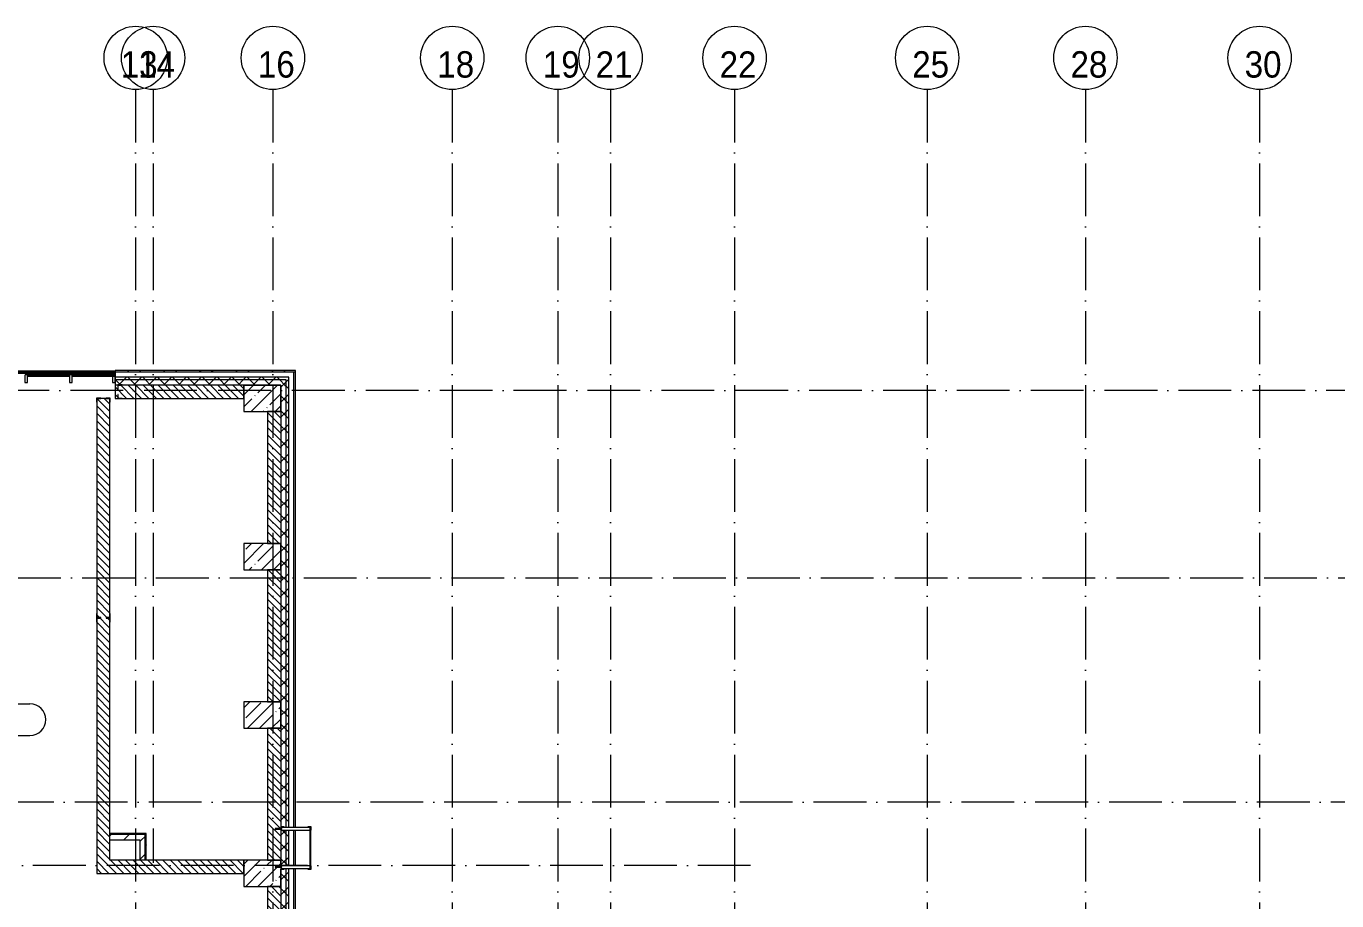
# Model space of a CAD drawing. Header units: millimetres. Extents: x -6467 to 106027, y -7090 to 195095.
# Drawn here: x 18985 to 43822, y 178526 to 195095 of the extents above; entities that cross this region are included whole.
import ezdxf

# ---------------------------------------------------------------- set-up
doc = ezdxf.new("R2010")
doc.units = ezdxf.units.MM
doc.linetypes.add('50_200_ШТРИХ_1Т_ш5_п1_п1_', pattern=[1400, 1000, -200, 0, -200])
doc.linetypes.add('Штрих', pattern=[1270, 635, -635])
for name, color, linetype, lineweight, true_color in [('A-AREA-IDEN-1', 7, 'Continuous', 9, 0xaaaaaa), ('A-GENM-1', 7, 'Continuous', 9, 0xaaaaaa), ('A-GENM-2', 7, 'Continuous', 20, 0xaaaaaa), ('A-GENM-HDLN-1', 7, 'Штрих', 5, 0xaaaaaa), ('A-WALL-2', 7, 'Continuous', 5, 0xaaaaaa), ('I-WALL-1', 7, 'Continuous', 5, 0x787878), ('Оси-1', 7, 'Continuous', 20, 0xaaaaaa), ('Оси-2', 7, 'Continuous', 9, 0xaaaaaa), ('Оси-3', 7, '50_200_ШТРИХ_1Т_ш5_п1_п1_', 9, 0xaaaaaa)]:
    doc.layers.add(name, color=color, linetype=linetype, lineweight=lineweight, true_color=true_color)
for name, color, linetype, lineweight in [('A-DETL-1', 7, 'Continuous', 50), ('A-GLAZ-CWMG', 7, 'Continuous', 9), ('A-GLAZ-CWMG-1', 7, 'Continuous', 20), ('A-WALL', 7, 'Continuous', 5), ('A-WALL-FNSH-1', 7, 'Continuous', 5), ('I-WALL', 7, 'Continuous', 5), ('S-COLS', 7, 'Continuous', 9), ('S-COLS-1', 7, 'Continuous', 5)]:
    doc.layers.add(name, color=color, linetype=linetype, lineweight=lineweight)
doc.styles.add('Arial', font='arial.ttf', dxfattribs={"width": 0.9, "height": 500})
pattern_1 = [(135, (109.45, 102614.03), (-70.71068, -70.71068), [])]
pattern_2 = [(45, (109.45, 102614.03), (-228.0985, 228.0985), []), (45, (337.55, 102614.03), (-228.0985, 228.0985), [403.225, -80.645, 6.706, -73.939])]
pattern_3 = [(45, (109.45, 102614.03), (-141.42136, 141.42136), []), (135, (109.45, 102614.03), (-141.42136, -141.42136), [])]
pattern_4 = [(45, (109.45, 102614.03), (-169.7056, 169.7056), [])]
pattern_5 = [(0, (109.45, 102614.03), (406.4, 101.6), [6.706, -298.094, 6.706, -298.094, -1625.6]), (0, (109.45, 102614.03), (406.4, 101.6), [-609.6, 6.706, -602.894, 6.706, -298.094, -711.2]), (0, (109.45, 102614.03), (406.4, 101.6), [-1524, 6.706, -196.494, 6.706, -501.294]), (120, (261.85, 102664.83), (-291.18818, 301.15272), [6.706, -298.094, 6.706, -298.094, -1625.6]), (120, (261.85, 102664.83), (-291.18818, 301.15272), [-609.6, 6.706, -602.894, 6.706, -298.094, -711.2]), (120, (261.85, 102664.83), (-291.18818, 301.15272), [-1524, 6.706, -196.494, 6.706, -501.294]), (240, (312.65, 102868.03), (-115.21182, -402.75272), [6.706, -298.094, 6.706, -298.094, -1625.6]), (240, (312.65, 102868.03), (-115.21182, -402.75272), [-609.6, 6.706, -602.894, 6.706, -298.094, -711.2]), (240, (312.65, 102868.03), (-115.21182, -402.75272), [-1524, 6.706, -196.494, 6.706, -501.294])]

# ---------------------------------------------------------------- blocks, each defined once
blk = doc.blocks.new('Прямоугольный импост - Импост структурный с накладкой - 180мм-22872460-АИ_План этажа Радиаторы_3')
at = {"layer": 'A-GLAZ-CWMG-1'}
for p, q in [((0, 17), (-50, 17)), ((-50, 17), (-50, 0)), ((-50, 0), (-40, 0)), ((-40, 0), (-40, -40)), ((-10, -40), (-10, 0)), ((-10, 0), (0, 0)), ((0, 0), (0, 17)), ((-40, -40), (-50, -40)), ((-50, -40), (-50, -180)), ((-50, -180), (0, -180)), ((0, -40), (-10, -40)), ((0, -180), (0, -40))]:
    blk.add_line(p, q, dxfattribs=at)
blk = doc.blocks.new('ОМ_Уголок_ГОСТ 8509-93 - ОМ_Уголок_ГОСТ 8509-93-21486560-АИ_План этажа Радиаторы_3')
at = {"layer": 'A-GENM-1'}
for p, q in [((23700, 77313), (23700, 77250)), ((23763, 77313), (23700, 77313)), ((23704, 77250), (23700, 77250)), ((23700, 77250), (23704, 77250)), ((23706, 77253), (23706, 77300)), ((23713, 77307), (23761, 77307)), ((23763, 77313), (23763, 77310)), ((23763, 77310), (23763, 77313))]:
    blk.add_line(p, q, dxfattribs=at)
for centre, radius, start, end in [((23704, 77253), 2.3, 270, 0), ((23704, 77253), 2.3, 270, 330), ((23713, 77300), 7, 90, 180), ((23713, 77300), 7, 90, 180), ((23761, 77310), 2.3, 270, 0), ((23761, 77310), 2.3, 300, 0)]:
    blk.add_arc(centre, radius, start, end, dxfattribs=at)
blk = doc.blocks.new('Анкер клиновой - Анкер клиновой МКТ V-A 10-10-15_115-14811140-АИ_План этажа Радиаторы_3')
at = {"layer": 'A-GENM-1'}
for p, q in [((23710, 77282), (23706, 77282)), ((23706, 77266), (23710, 77266)), ((23710, 77280), (23710, 77282)), ((23710, 77280), (23710, 77282)), ((23710, 77266), (23710, 77269)), ((23710, 77266), (23710, 77269))]:
    blk.add_line(p, q, dxfattribs=at)
blk = doc.blocks.new('Анкер клиновой - Анкер клиновой МКТ V-A 10-10-15_115-V278-АИ_План этажа Радиаторы_3')
at = {"layer": 'A-GENM-1'}
for p, q in [((23700, 77279), (23591, 77279)), ((23591, 77279), (23591, 77269)), ((23591, 77269), (23700, 77269)), ((23710, 77282), (23706, 77282)), ((23720, 77279), (23706, 77279)), ((23706, 77269), (23720, 77269)), ((23706, 77266), (23710, 77266)), ((23710, 77280), (23710, 77282)), ((23710, 77266), (23710, 77282)), ((23710, 77266), (23710, 77269)), ((23720, 77269), (23720, 77279))]:
    blk.add_line(p, q, dxfattribs=at)
blk = doc.blocks.new('ОМ_Уголок_ГОСТ 8509-93 - ОМ_Уголок_ГОСТ 8509-93-V279-АИ_План этажа Радиаторы_3')
at = {"layer": 'A-GENM-1'}
for p, q in [((23704, 76576), (23700, 76576)), ((23700, 76576), (23700, 76513)), ((23700, 76576), (23704, 76576)), ((23700, 76513), (23763, 76513)), ((23706, 76526), (23706, 76574)), ((23761, 76519), (23713, 76519)), ((23763, 76513), (23763, 76517)), ((23763, 76517), (23763, 76513))]:
    blk.add_line(p, q, dxfattribs=at)
for centre, radius, start, end in [((23704, 76574), 2.3, 0, 90), ((23704, 76574), 2.3, 30, 90), ((23713, 76526), 7, 180, 270), ((23713, 76526), 7, 180, 270), ((23761, 76517), 2.3, 0, 90), ((23761, 76517), 2.3, 0, 60)]:
    blk.add_arc(centre, radius, start, end, dxfattribs=at)
blk = doc.blocks.new('ОМ_Уголок_ГОСТ 8509-93 - ОМ_Уголок_ГОСТ 8509-93-22835324-АИ_План этажа Радиаторы_3')
at = {"layer": 'A-GENM-1'}
for p, q in [((0, 0), (0, -10)), ((499, 0), (0, 0)), ((9, -63), (545, -63)), ((545, -28), (545, 0)), ((545, -63), (545, -38))]:
    blk.add_line(p, q, dxfattribs=at)
at = {"layer": 'A-GENM-HDLN-1'}
blk.add_line((0, -6), (545, -6), dxfattribs=at)
blk = doc.blocks.new('ОМ_Уголок_ГОСТ 8509-93 - ОМ_Уголок_ГОСТ 8509-93-V280-АИ_План этажа Радиаторы_3')
at = {"layer": 'A-GENM-1'}
for p, q in [((0, 0), (0, -28)), ((0, -38), (0, -63)), ((0, -63), (536, -63)), ((545, 0), (46, 0)), ((545, -10), (545, 0))]:
    blk.add_line(p, q, dxfattribs=at)
at = {"layer": 'A-GENM-HDLN-1'}
blk.add_line((0, -6), (545, -6), dxfattribs=at)
blk = doc.blocks.new('ОМ_Уголок_ГОСТ 8509-93 - ОМ_Уголок_ГОСТ 8509-93-23453505-АИ_План этажа Радиаторы_3')
at = {"layer": 'A-GENM-2'}
for p, q in [((24275, 77313), (24212, 77313)), ((24212, 77313), (24212, 77310)), ((24269, 77300), (24269, 77297)), ((24271, 77250), (24275, 77250)), ((24275, 77250), (24275, 77313))]:
    blk.add_line(p, q, dxfattribs=at)
for centre, radius, start, end in [((24214, 77310), 2.3, 180, 270), ((24262, 77300), 7, 0, 90), ((24271, 77253), 2.3, 180, 270)]:
    blk.add_arc(centre, radius, start, end, dxfattribs=at)
blk = doc.blocks.new('ОМ_Уголок_ГОСТ 8509-93 - ОМ_Уголок_ГОСТ 8509-93-V281-АИ_План этажа Радиаторы_3')
at = {"layer": 'A-GENM-2'}
for p, q in [((24212, 76517), (24212, 76513)), ((24212, 76513), (24275, 76513)), ((24269, 76529), (24269, 76526)), ((24275, 76576), (24271, 76576)), ((24275, 76513), (24275, 76576))]:
    blk.add_line(p, q, dxfattribs=at)
for centre, radius, start, end in [((24214, 76517), 2.3, 90, 180), ((24262, 76526), 7, 270, 0), ((24271, 76574), 2.3, 90, 180)]:
    blk.add_arc(centre, radius, start, end, dxfattribs=at)
blk = doc.blocks.new('ОМ_Арматурный стержень_Форма 1 - ОМ_Арматурный стержень_Форма 1-20727464-АИ_План этажа Радиаторы_3')
at = {"layer": 'A-GENM-1'}
for p, q in [((24251, 77297), (24251, 76529)), ((24260, 77297), (24251, 77297)), ((24269, 77297), (24260, 77297)), ((24269, 76529), (24269, 77297)), ((24251, 76529), (24260, 76529)), ((24260, 76529), (24269, 76529))]:
    blk.add_line(p, q, dxfattribs=at)
blk = doc.blocks.new('Прямоугольный импост - Импост структурный с накладкой - 180мм-22888393-АИ_План этажа Радиаторы_3')
at = {"layer": 'A-GLAZ-CWMG-1'}
for p, q in [((-25, 0), (-25, 17)), ((-25, 17), (25, 17)), ((-15, 0), (-25, 0)), ((-15, -40), (-15, 0)), ((25, 0), (15, 0)), ((15, 0), (15, -40)), ((25, 17), (25, 0)), ((-25, -180), (-25, -40)), ((-25, -40), (-15, -40)), ((25, -180), (-25, -180)), ((15, -40), (25, -40)), ((25, -40), (25, -180))]:
    blk.add_line(p, q, dxfattribs=at)
blk = doc.blocks.new('ОМ_Уголок_ГОСТ 8509-93 - ОМ_Уголок_ГОСТ 8509-93-V290-АИ_План этажа Радиаторы_3')
at = {"layer": 'A-GENM-2'}
for p, q in [((23700, 77250), (23704, 77250)), ((23763, 77310), (23763, 77313))]:
    blk.add_line(p, q, dxfattribs=at)
for centre, radius, start, end in [((23704, 77253), 2.3, 270, 315), ((23713, 77300), 7, 90, 180), ((23761, 77310), 2.3, 315, 0)]:
    blk.add_arc(centre, radius, start, end, dxfattribs=at)
blk = doc.blocks.new('ОМ_Уголок_ГОСТ 8509-93 - ОМ_Уголок_ГОСТ 8509-93-V291-АИ_План этажа Радиаторы_3')
at = {"layer": 'A-GENM-2'}
for p, q in [((23704, 76576), (23700, 76576)), ((23763, 76513), (23763, 76517))]:
    blk.add_line(p, q, dxfattribs=at)
for centre, radius, start, end in [((23704, 76574), 2.3, 45, 90), ((23713, 76526), 7, 180, 270), ((23761, 76517), 2.3, 0, 45)]:
    blk.add_arc(centre, radius, start, end, dxfattribs=at)
blk = doc.blocks.new('Фахверк _газобетон торцы_596 - Фахверк _газобетон торцы_-25582781-АИ_План этажа Радиаторы_3')
at = {"layer": 'A-GENM-2'}
for p, q in [((89406, 11135), (89325, 11135)), ((89325, 11135), (89325, 11129)), ((89325, 11129), (89400, 11129)), ((89400, 11129), (89400, 11054)), ((89400, 11054), (89406, 11054)), ((89400, 10954), (89400, 10879)), ((89406, 10954), (89400, 10954)), ((89406, 11054), (89406, 11135)), ((89406, 10873), (89406, 10954)), ((89400, 10879), (89325, 10879)), ((89325, 10879), (89325, 10873)), ((89325, 10873), (89406, 10873))]:
    blk.add_line(p, q, dxfattribs=at)
blk = doc.blocks.new('Фахверк _газобетон торцы_720 - Фахверк _газобетон торцы_-26103535-АИ_План этажа Радиаторы_3')
at = {"layer": 'A-GENM-2'}
for p, q in [((89406, 126699), (89325, 126699)), ((89325, 126699), (89325, 126693)), ((89325, 126693), (89400, 126693)), ((89400, 126693), (89400, 126618)), ((89406, 126618), (89406, 126699)), ((89400, 126443), (89325, 126443)), ((89325, 126443), (89325, 126437)), ((89325, 126437), (89406, 126437)), ((89400, 126618), (89406, 126618)), ((89406, 126518), (89400, 126518)), ((89400, 126518), (89400, 126443)), ((89406, 126437), (89406, 126518))]:
    blk.add_line(p, q, dxfattribs=at)
blk = doc.blocks.new('Фахверк _газобетон торцы_833 - Фахверк _газобетон торцы_-26103555-АИ_План этажа Радиаторы_3')
at = {"layer": 'A-GENM-2'}
for p, q in [((-86413, 126699), (-86494, 126699)), ((-86494, 126699), (-86494, 126618)), ((-86488, 126618), (-86488, 126693)), ((-86488, 126693), (-86413, 126693)), ((-86413, 126693), (-86413, 126699)), ((-86494, 126618), (-86488, 126618)), ((-86488, 126518), (-86494, 126518)), ((-86494, 126518), (-86494, 126437)), ((-86494, 126437), (-86413, 126437)), ((-86488, 126443), (-86488, 126518)), ((-86413, 126443), (-86488, 126443)), ((-86413, 126437), (-86413, 126443))]:
    blk.add_line(p, q, dxfattribs=at)
blk = doc.blocks.new('Фахверк _газобетон торцы_777 - Фахверк _газобетон торцы_-26498722-АИ_План этажа Радиаторы_3')
at = {"layer": 'A-GENM-2'}
for p, q in [((89406, 126699), (89325, 126699)), ((89325, 126699), (89325, 126693)), ((89325, 126693), (89400, 126693)), ((89400, 126693), (89400, 126618)), ((89406, 126618), (89406, 126699)), ((89400, 126443), (89325, 126443)), ((89325, 126443), (89325, 126437)), ((89325, 126437), (89406, 126437)), ((89400, 126618), (89406, 126618)), ((89406, 126518), (89400, 126518)), ((89400, 126518), (89400, 126443)), ((89406, 126437), (89406, 126518))]:
    blk.add_line(p, q, dxfattribs=at)
blk = doc.blocks.new('Ось сетки - Круг_Ø6_00__ISO-2_5_0_9K_-17386508-АИ_План этажа Радиаторы_3')
at = {"layer": 'Оси-1'}
blk.add_circle((0, 0), 3, dxfattribs=at)
blk = doc.blocks.new('AAR_СКБ_Марка_помещения_1_5 ммп - Номер-27962133-АИ_План этажа Радиаторы_3')
at = {"layer": 'A-AREA-IDEN-1'}
for p, q in [((-2.99, 3), (3.01, 3)), ((-2.99, 0), (3.01, 0))]:
    blk.add_line(p, q, dxfattribs=at)
for centre, start, end in [((-2.99, 1.5), 90, 270), ((3.01, 1.5), 270, 90)]:
    blk.add_arc(centre, 1.5, start, end, dxfattribs=at)

msp = doc.modelspace()

# ---------------------------------------------------------------- hatches: boundary and pattern name
at = {"layer": 'A-WALL'}
h = msp.add_hatch(dxfattribs=at)
h.set_pattern_fill('FP_122', color=256, style=0, pattern_type=2)
h.set_pattern_definition(pattern_3)
h.paths.add_polyline_path([(23909, 188395), (23959, 188395), (23959, 188445), (20671, 188445), (20671, 188395), (22726, 188395)])
h.paths.add_polyline_path([(9711, 188395), (9711, 188445), (-2441, 188445), (-2441, 188395), (9493, 188395)])
h = msp.add_hatch(dxfattribs=at)
h.set_pattern_fill('FP_122', color=256, style=0, pattern_type=2)
h.set_pattern_definition(pattern_3)
h.paths.add_polyline_path([(23809, 188295), (23909, 188295), (23909, 188395), (20671, 188395), (20671, 188295), (23109, 188295)])
h.paths.add_polyline_path([(6184, 188295), (9711, 188295), (9711, 188395), (-2341, 188395), (-2341, 188295), (5669, 188295)])
h = msp.add_hatch(dxfattribs=at)
h.set_pattern_fill('FP_122', color=256, style=0, pattern_type=2)
h.set_pattern_definition(pattern_3)
h.paths.add_polyline_path([(23809, 170395), (23909, 170395), (23909, 171298), (23809, 171298), (23809, 170559)])
h.paths.add_polyline_path([(23809, 179127), (23824, 179133), (23824, 179161), (23815, 179161), (23815, 179140), (23812, 179133)])
h.paths.add_polyline_path([(23909, 172998), (23909, 179133), (23870, 179133), (23872, 179127), (23809, 179127), (23809, 172998)])
h.paths.add_polyline_path([(23824, 179171), (23824, 179196), (23909, 179196), (23909, 179858), (23824, 179858), (23822, 179883), (23815, 179883), (23815, 179867), (23809, 179864), (23809, 179190), (23815, 179188), (23815, 179171)])
h.paths.add_polyline_path([(23824, 179893), (23822, 179921), (23809, 179927), (23815, 179914), (23815, 179893), (23822, 179893)])
h.paths.add_polyline_path([(23870, 179921), (23909, 179921), (23909, 188295), (23809, 188295), (23809, 179927), (23872, 179927)])
h = msp.add_hatch(dxfattribs=at)
h.set_pattern_fill('FP_122', color=256, style=0, pattern_type=2)
h.set_pattern_definition(pattern_3)
h.paths.add_polyline_path([(23909, 170495), (23959, 170495), (23959, 171298), (23909, 171298), (23909, 170559)])
h.paths.add_polyline_path([(23909, 172998), (23959, 172998), (23959, 179133), (23909, 179133), (23909, 174778)])
h.paths.add_polyline_path([(23909, 179196), (23959, 179196), (23959, 179858), (23909, 179858), (23909, 179348)])
h.paths.add_polyline_path([(23959, 179921), (23959, 188395), (23909, 188395), (23909, 179921), (23932, 179921)])
at = {"layer": 'A-WALL-2'}
h = msp.add_hatch(dxfattribs=at)
h.set_pattern_fill('FP_121', color=256, style=0, pattern_type=2)
h.set_pattern_definition([(135, (109.45, 102614.03), (-342.1478, -342.1478), []), (135, (337.55, 102614.03), (-342.1478, -342.1478), [])])
h.paths.add_polyline_path([(24059, 188545), (24086, 188545), (24086, 188572), (20671, 188572), (20671, 188545), (22726, 188545)])
h.paths.add_polyline_path([(9711, 188545), (9711, 188572), (-2591, 188572), (-2591, 188545), (9493, 188545)])
at = {"layer": 'I-WALL'}
h = msp.add_hatch(dxfattribs=at)
h.set_pattern_fill('FP_2', color=256, style=0, pattern_type=2)
h.set_pattern_definition(pattern_1)
h.paths.add_polyline_path([(20671, 188045), (23109, 188045), (23109, 188295), (20671, 188295)])
h.paths.add_polyline_path([(9493, 188045), (9509, 188045), (9509, 188295), (5669, 188295), (5669, 188045), (7209, 188045), (7209, 188295), (7709, 188295), (7709, 188045), (7838, 188045)])
h = msp.add_hatch(dxfattribs=at)
h.set_pattern_fill('FP_2', color=256, style=0, pattern_type=2)
h.set_pattern_definition(pattern_1)
h.paths.add_polyline_path([(20571, 179045), (20571, 188045), (20321, 188045), (20321, 179045)])
h = msp.add_hatch(dxfattribs=at)
h.set_pattern_fill('FP_2', color=256, style=0, pattern_type=2)
h.set_pattern_definition(pattern_1)
h.paths.add_polyline_path([(23809, 170395), (23809, 171240), (23559, 171240), (23559, 170395)])
h.paths.add_polyline_path([(23809, 173060), (23809, 173295), (23559, 173295), (23559, 173060)])
h.paths.add_polyline_path([(23559, 173795), (23809, 173795), (23809, 176645), (23559, 176645), (23559, 174778)])
h.paths.add_polyline_path([(23559, 177145), (23809, 177145), (23809, 178795), (23559, 178795), (23559, 177590)])
h.paths.add_polyline_path([(23559, 179295), (23809, 179295), (23809, 179883), (23700, 179885), (23700, 179893), (23809, 179893), (23809, 181795), (23559, 181795), (23559, 179348)])
h.paths.add_polyline_path([(23559, 182295), (23809, 182295), (23809, 184795), (23559, 184795), (23559, 183215)])
h.paths.add_polyline_path([(23809, 185295), (23809, 187795), (23559, 187795), (23559, 185295)])
h = msp.add_hatch(dxfattribs=at)
h.set_pattern_fill('FP_4', color=256, style=0, pattern_type=2)
h.set_pattern_definition(pattern_4)
h.paths.add_polyline_path([(21139, 179680), (21239, 179680), (21239, 179780), (20571, 179780), (20571, 179680)])
h = msp.add_hatch(dxfattribs=at)
h.set_pattern_fill('FP_4', color=256, style=0, pattern_type=2)
h.set_pattern_definition(pattern_4)
h.paths.add_polyline_path([(21239, 179295), (21239, 179680), (21139, 179680), (21139, 179295)])
h = msp.add_hatch(dxfattribs=at)
h.set_pattern_fill('FP_2', color=256, style=0, pattern_type=2)
h.set_pattern_definition(pattern_1)
h.paths.add_polyline_path([(23106, 179045), (23106, 179295), (20571, 179295), (20571, 179045), (22726, 179045)])
at = {"layer": 'I-WALL-1'}
h = msp.add_hatch(dxfattribs=at)
h.set_pattern_fill('FP_3', color=256, style=0, pattern_type=2)
h.set_pattern_definition(pattern_5)
h.paths.add_polyline_path([(21239, 179780), (21259, 179780), (21259, 179800), (20571, 179800), (20571, 179780)])
h = msp.add_hatch(dxfattribs=at)
h.set_pattern_fill('FP_3', color=256, style=0, pattern_type=2)
h.set_pattern_definition(pattern_5)
h.paths.add_polyline_path([(21259, 179295), (21259, 179780), (21239, 179780), (21239, 179295)])
at = {"layer": 'S-COLS-1'}
h = msp.add_hatch(dxfattribs=at)
h.set_pattern_fill('FP_1', color=256, style=0, pattern_type=2)
h.set_pattern_definition(pattern_2)
h.paths.add_polyline_path([(23809, 187795), (23809, 188295), (23109, 188295), (23109, 187795)])
h = msp.add_hatch(dxfattribs=at)
h.set_pattern_fill('FP_1', color=256, style=0, pattern_type=2)
h.set_pattern_definition(pattern_2)
h.paths.add_polyline_path([(23109, 184795), (23809, 184795), (23809, 185295), (23109, 185295)])
h = msp.add_hatch(dxfattribs=at)
h.set_pattern_fill('FP_1', color=256, style=0, pattern_type=2)
h.set_pattern_definition(pattern_2)
h.paths.add_polyline_path([(23109, 181795), (23809, 181795), (23809, 182295), (23109, 182295)])
h = msp.add_hatch(dxfattribs=at)
h.set_pattern_fill('FP_1', color=256, style=0, pattern_type=2)
h.set_pattern_definition(pattern_2)
h.paths.add_polyline_path([(23559, 178795), (23809, 178795), (23809, 179161), (23700, 179163), (23700, 179171), (23809, 179171), (23809, 179295), (23109, 179295), (23109, 178795)])

# ---------------------------------------------------------------- linework, layer by layer
at = {"layer": 'A-DETL-1'}
for p, q in [((20671, 188542), (9711, 188542)), ((19000, 188525), (19813, 188525)), ((19843, 188525), (20656, 188525)), ((19000, 188485), (19813, 188485)), ((19843, 188485), (20656, 188485))]:
    msp.add_line(p, q, dxfattribs=at)
at = {"layer": 'A-WALL'}
for p, q in [((20671, 188545), (24086, 188545)), ((24059, 179921), (24059, 188545)), ((23959, 188445), (20671, 188445)), ((23909, 188395), (20671, 188395)), ((20671, 188295), (20671, 188045)), ((23109, 188295), (20671, 188295)), ((23109, 188045), (23109, 188295)), ((23909, 179921), (23909, 188395)), ((23959, 179921), (23959, 188445)), ((20321, 188045), (20321, 179045)), ((20571, 188045), (20321, 188045)), ((20571, 179295), (20571, 188045)), ((20671, 188045), (23109, 188045)), ((23809, 187795), (23559, 187795)), ((23559, 187795), (23559, 185295)), ((23559, 185295), (23809, 185295)), ((23559, 184795), (23559, 182295)), ((23809, 184795), (23559, 184795)), ((23559, 182295), (23809, 182295)), ((23559, 181795), (23559, 179295)), ((23809, 181795), (23559, 181795)), ((23909, 179196), (23909, 179858)), ((23959, 179196), (23959, 179858)), ((24059, 179196), (24059, 179858)), ((21239, 179780), (20571, 179780)), ((21239, 179295), (21239, 179780)), ((23106, 179295), (20571, 179295)), ((23106, 179045), (23106, 179295)), ((23559, 179295), (23809, 179295)), ((23909, 172998), (23909, 179133)), ((23959, 172998), (23959, 179133)), ((24059, 172998), (24059, 179133)), ((20321, 179045), (23106, 179045)), ((23559, 178795), (23559, 177145)), ((23809, 178795), (23559, 178795))]:
    msp.add_line(p, q, dxfattribs=at)
at = {"layer": 'A-WALL-FNSH-1'}
for p, q in [((24086, 188572), (20671, 188572)), ((20671, 188572), (20671, 188295)), ((24086, 179921), (24086, 188572)), ((23109, 188295), (23809, 188295)), ((23809, 188295), (23809, 179927)), ((23809, 179864), (23809, 179190)), ((24086, 179196), (24086, 179858)), ((21259, 179800), (20571, 179800)), ((20571, 179680), (21139, 179680)), ((21139, 179680), (21139, 179295)), ((21259, 179295), (21259, 179800)), ((23809, 179127), (23809, 172998)), ((24086, 172998), (24086, 179133))]:
    msp.add_line(p, q, dxfattribs=at)
at = {"layer": 'S-COLS'}
for p, q in [((23109, 188295), (23109, 188045)), ((23809, 185295), (23559, 185295)), ((23559, 184795), (23809, 184795)), ((23809, 182295), (23559, 182295)), ((23559, 181795), (23809, 181795)), ((23809, 179295), (23559, 179295)), ((23559, 178795), (23809, 178795))]:
    msp.add_line(p, q, dxfattribs=at)
at = {"layer": 'S-COLS-1'}
for p, q in [((23809, 188295), (23109, 188295)), ((23809, 187795), (23809, 188295)), ((23109, 188045), (23109, 187795)), ((23109, 187795), (23809, 187795)), ((23559, 185295), (23109, 185295)), ((23109, 185295), (23109, 184795)), ((23809, 184795), (23809, 185295)), ((23109, 184795), (23559, 184795)), ((23559, 182295), (23109, 182295)), ((23109, 182295), (23109, 181795)), ((23809, 181795), (23809, 182295)), ((23109, 181795), (23559, 181795)), ((23559, 179295), (23109, 179295)), ((23109, 179295), (23109, 178795)), ((23809, 179190), (23809, 179295)), ((23809, 178795), (23809, 179127)), ((23109, 178795), (23559, 178795))]:
    msp.add_line(p, q, dxfattribs=at)
at = {"layer": 'Оси-3'}
for p, q in [((21059, 193895), (21059, 155072)), ((21389, 193895), (21389, 179245)), ((23659, 193895), (23659, 168740)), ((27059, 193895), (27059, 155072)), ((29059, 193895), (29059, 168740)), ((30059, 193895), (30059, 155072)), ((32409, 193895), (32409, 169550)), ((36059, 193895), (36059, 155072)), ((39059, 193895), (39059, 155072)), ((42359, 193895), (42359, 169550)), ((104827, 188195), (-5158, 188195)), ((-5158, 184645), (104827, 184645)), ((50309, 180395), (-5158, 180395)), ((32714, 179195), (-5158, 179195))]:
    msp.add_line(p, q, dxfattribs=at)

# ---------------------------------------------------------------- block references
at = {"layer": 'A-AREA-IDEN-1', "xscale": 199.9999999999999, "yscale": 199.9999999999999, "zscale": 199.9999999999999}
msp.add_blockref('AAR_СКБ_Марка_помещения_1_5 ммп - Номер-27962133-АИ_План этажа Радиаторы_3', (18454, 181658), dxfattribs=at)
at = {"layer": 'A-GENM-1'}
for name, p, rotation in [('Фахверк _газобетон торцы_596 - Фахверк _газобетон торцы_-25582781-АИ_План этажа Радиаторы_3', (110129, 199174), 180), ('Фахверк _газобетон торцы_777 - Фахверк _газобетон торцы_-26498722-АИ_План этажа Радиаторы_3', (147015, 98645), 89.99999999999937), ('Фахверк _газобетон торцы_833 - Фахверк _газобетон торцы_-26103555-АИ_План этажа Радиаторы_3', (147015, 270381), 89.99999999999997), ('Фахверк _газобетон торцы_720 - Фахверк _газобетон торцы_-26103535-АИ_План этажа Радиаторы_3', (147015, 94481), 89.99999999999937)]:
    msp.add_blockref(name, p, dxfattribs=dict(at, rotation=rotation))
for name, p in [('Анкер клиновой - Анкер клиновой МКТ V-A 10-10-15_115-V278-АИ_План этажа Радиаторы_3', (109, 102614)), ('ОМ_Уголок_ГОСТ 8509-93 - ОМ_Уголок_ГОСТ 8509-93-21486560-АИ_План этажа Радиаторы_3', (109, 102614)), ('ОМ_Уголок_ГОСТ 8509-93 - ОМ_Уголок_ГОСТ 8509-93-V290-АИ_План этажа Радиаторы_3', (109, 102614)), ('Анкер клиновой - Анкер клиновой МКТ V-A 10-10-15_115-14811140-АИ_План этажа Радиаторы_3', (109, 102614)), ('Анкер клиновой - Анкер клиновой МКТ V-A 10-10-15_115-14811140-АИ_План этажа Радиаторы_3', (109, 102614)), ('ОМ_Уголок_ГОСТ 8509-93 - ОМ_Уголок_ГОСТ 8509-93-23453505-АИ_План этажа Радиаторы_3', (109, 102614)), ('ОМ_Арматурный стержень_Форма 1 - ОМ_Арматурный стержень_Форма 1-20727464-АИ_План этажа Радиаторы_3', (109, 102614)), ('Анкер клиновой - Анкер клиновой МКТ V-A 10-10-15_115-V278-АИ_План этажа Радиаторы_3', (109, 101892)), ('ОМ_Уголок_ГОСТ 8509-93 - ОМ_Уголок_ГОСТ 8509-93-V279-АИ_План этажа Радиаторы_3', (109, 102614)), ('ОМ_Уголок_ГОСТ 8509-93 - ОМ_Уголок_ГОСТ 8509-93-V291-АИ_План этажа Радиаторы_3', (109, 102614)), ('Анкер клиновой - Анкер клиновой МКТ V-A 10-10-15_115-14811140-АИ_План этажа Радиаторы_3', (109, 101892)), ('Анкер клиновой - Анкер клиновой МКТ V-A 10-10-15_115-14811140-АИ_План этажа Радиаторы_3', (109, 101892)), ('ОМ_Уголок_ГОСТ 8509-93 - ОМ_Уголок_ГОСТ 8509-93-V281-АИ_План этажа Радиаторы_3', (109, 102614))]:
    msp.add_blockref(name, p, dxfattribs=at)
at = {"layer": 'A-GENM-1', "extrusion": (0, 0, -1)}
msp.add_blockref('ОМ_Уголок_ГОСТ 8509-93 - ОМ_Уголок_ГОСТ 8509-93-22835324-АИ_План этажа Радиаторы_3', (-24369, 179921), dxfattribs=at)
at = {"layer": 'A-GENM-1', "extrusion": (0, 0, -1), "rotation": 180}
msp.add_blockref('ОМ_Уголок_ГОСТ 8509-93 - ОМ_Уголок_ГОСТ 8509-93-V280-АИ_План этажа Радиаторы_3', (-23824, 179133), dxfattribs=at)
at = {"layer": 'A-GLAZ-CWMG', "extrusion": (0, 0, -1)}
for p in [(-18985, 188525), (-19828, 188525)]:
    msp.add_blockref('Прямоугольный импост - Импост структурный с накладкой - 180мм-22888393-АИ_План этажа Радиаторы_3', p, dxfattribs=at)
at = {"layer": 'A-GLAZ-CWMG'}
msp.add_blockref('Прямоугольный импост - Импост структурный с накладкой - 180мм-22872460-АИ_План этажа Радиаторы_3', (20671, 188525), dxfattribs=at)
at = {"layer": 'Оси-1', "xscale": 199.9999999999999, "yscale": 199.9999999999999, "zscale": 199.9999999999999, "rotation": 180}
for p in [(21059, 194495), (21389, 194495), (23659, 194495), (27059, 194495), (29059, 194495), (30059, 194495), (32409, 194495), (36059, 194495), (39059, 194495), (42359, 194495)]:
    msp.add_blockref('Ось сетки - Круг_Ø6_00__ISO-2_5_0_9K_-17386508-АИ_План этажа Радиаторы_3', p, dxfattribs=at)

# ---------------------------------------------------------------- texts
at = {"layer": 'Оси-2', "char_height": 500, "width": 702, "attachment_point": 5, "line_spacing_factor": 0.936439, "style": 'Arial'}
for s, insert in [('\\pxqc,t4.572,9.144,13.716,18.288,22.86,27.432,32.004,36.576,41.148,45.72,50.292,54.864,59.436,64.008,68.58,73.152,77.724,82.296,86.868,91.44,96.012,100.584,105.156,109.728,114.3,118.872,123.444,128.016,132.588,137.16,141.732,146.304;{13}', (21125, 194368)), ('\\pxqc,t4.572,9.144,13.716,18.288,22.86,27.432,32.004,36.576,41.148,45.72,50.292,54.864,59.436,64.008,68.58,73.152,77.724,82.296,86.868,91.44,96.012,100.584,105.156,109.728,114.3,118.872,123.444,128.016,132.588,137.16,141.732,146.304;{14}', (21455, 194368)), ('\\pxqc,t4.572,9.144,13.716,18.288,22.86,27.432,32.004,36.576,41.148,45.72,50.292,54.864,59.436,64.008,68.58,73.152,77.724,82.296,86.868,91.44,96.012,100.584,105.156,109.728,114.3,118.872,123.444,128.016,132.588,137.16,141.732,146.304;{16}', (23725, 194368)), ('\\pxqc,t4.572,9.144,13.716,18.288,22.86,27.432,32.004,36.576,41.148,45.72,50.292,54.864,59.436,64.008,68.58,73.152,77.724,82.296,86.868,91.44,96.012,100.584,105.156,109.728,114.3,118.872,123.444,128.016,132.588,137.16,141.732,146.304;{18}', (27125, 194368)), ('\\pxqc,t4.572,9.144,13.716,18.288,22.86,27.432,32.004,36.576,41.148,45.72,50.292,54.864,59.436,64.008,68.58,73.152,77.724,82.296,86.868,91.44,96.012,100.584,105.156,109.728,114.3,118.872,123.444,128.016,132.588,137.16,141.732,146.304;{19}', (29125, 194368)), ('\\pxqc,t4.572,9.144,13.716,18.288,22.86,27.432,32.004,36.576,41.148,45.72,50.292,54.864,59.436,64.008,68.58,73.152,77.724,82.296,86.868,91.44,96.012,100.584,105.156,109.728,114.3,118.872,123.444,128.016,132.588,137.16,141.732,146.304;{21}', (30125, 194368)), ('\\pxqc,t4.572,9.144,13.716,18.288,22.86,27.432,32.004,36.576,41.148,45.72,50.292,54.864,59.436,64.008,68.58,73.152,77.724,82.296,86.868,91.44,96.012,100.584,105.156,109.728,114.3,118.872,123.444,128.016,132.588,137.16,141.732,146.304;{22}', (32475, 194368)), ('\\pxqc,t4.572,9.144,13.716,18.288,22.86,27.432,32.004,36.576,41.148,45.72,50.292,54.864,59.436,64.008,68.58,73.152,77.724,82.296,86.868,91.44,96.012,100.584,105.156,109.728,114.3,118.872,123.444,128.016,132.588,137.16,141.732,146.304;{25}', (36125, 194368)), ('\\pxqc,t4.572,9.144,13.716,18.288,22.86,27.432,32.004,36.576,41.148,45.72,50.292,54.864,59.436,64.008,68.58,73.152,77.724,82.296,86.868,91.44,96.012,100.584,105.156,109.728,114.3,118.872,123.444,128.016,132.588,137.16,141.732,146.304;{28}', (39125, 194368)), ('\\pxqc,t4.572,9.144,13.716,18.288,22.86,27.432,32.004,36.576,41.148,45.72,50.292,54.864,59.436,64.008,68.58,73.152,77.724,82.296,86.868,91.44,96.012,100.584,105.156,109.728,114.3,118.872,123.444,128.016,132.588,137.16,141.732,146.304;{30}', (42425, 194368))]:
    msp.add_mtext(s, dxfattribs=dict(at, insert=insert))

doc.saveas('drawing.dxf')
